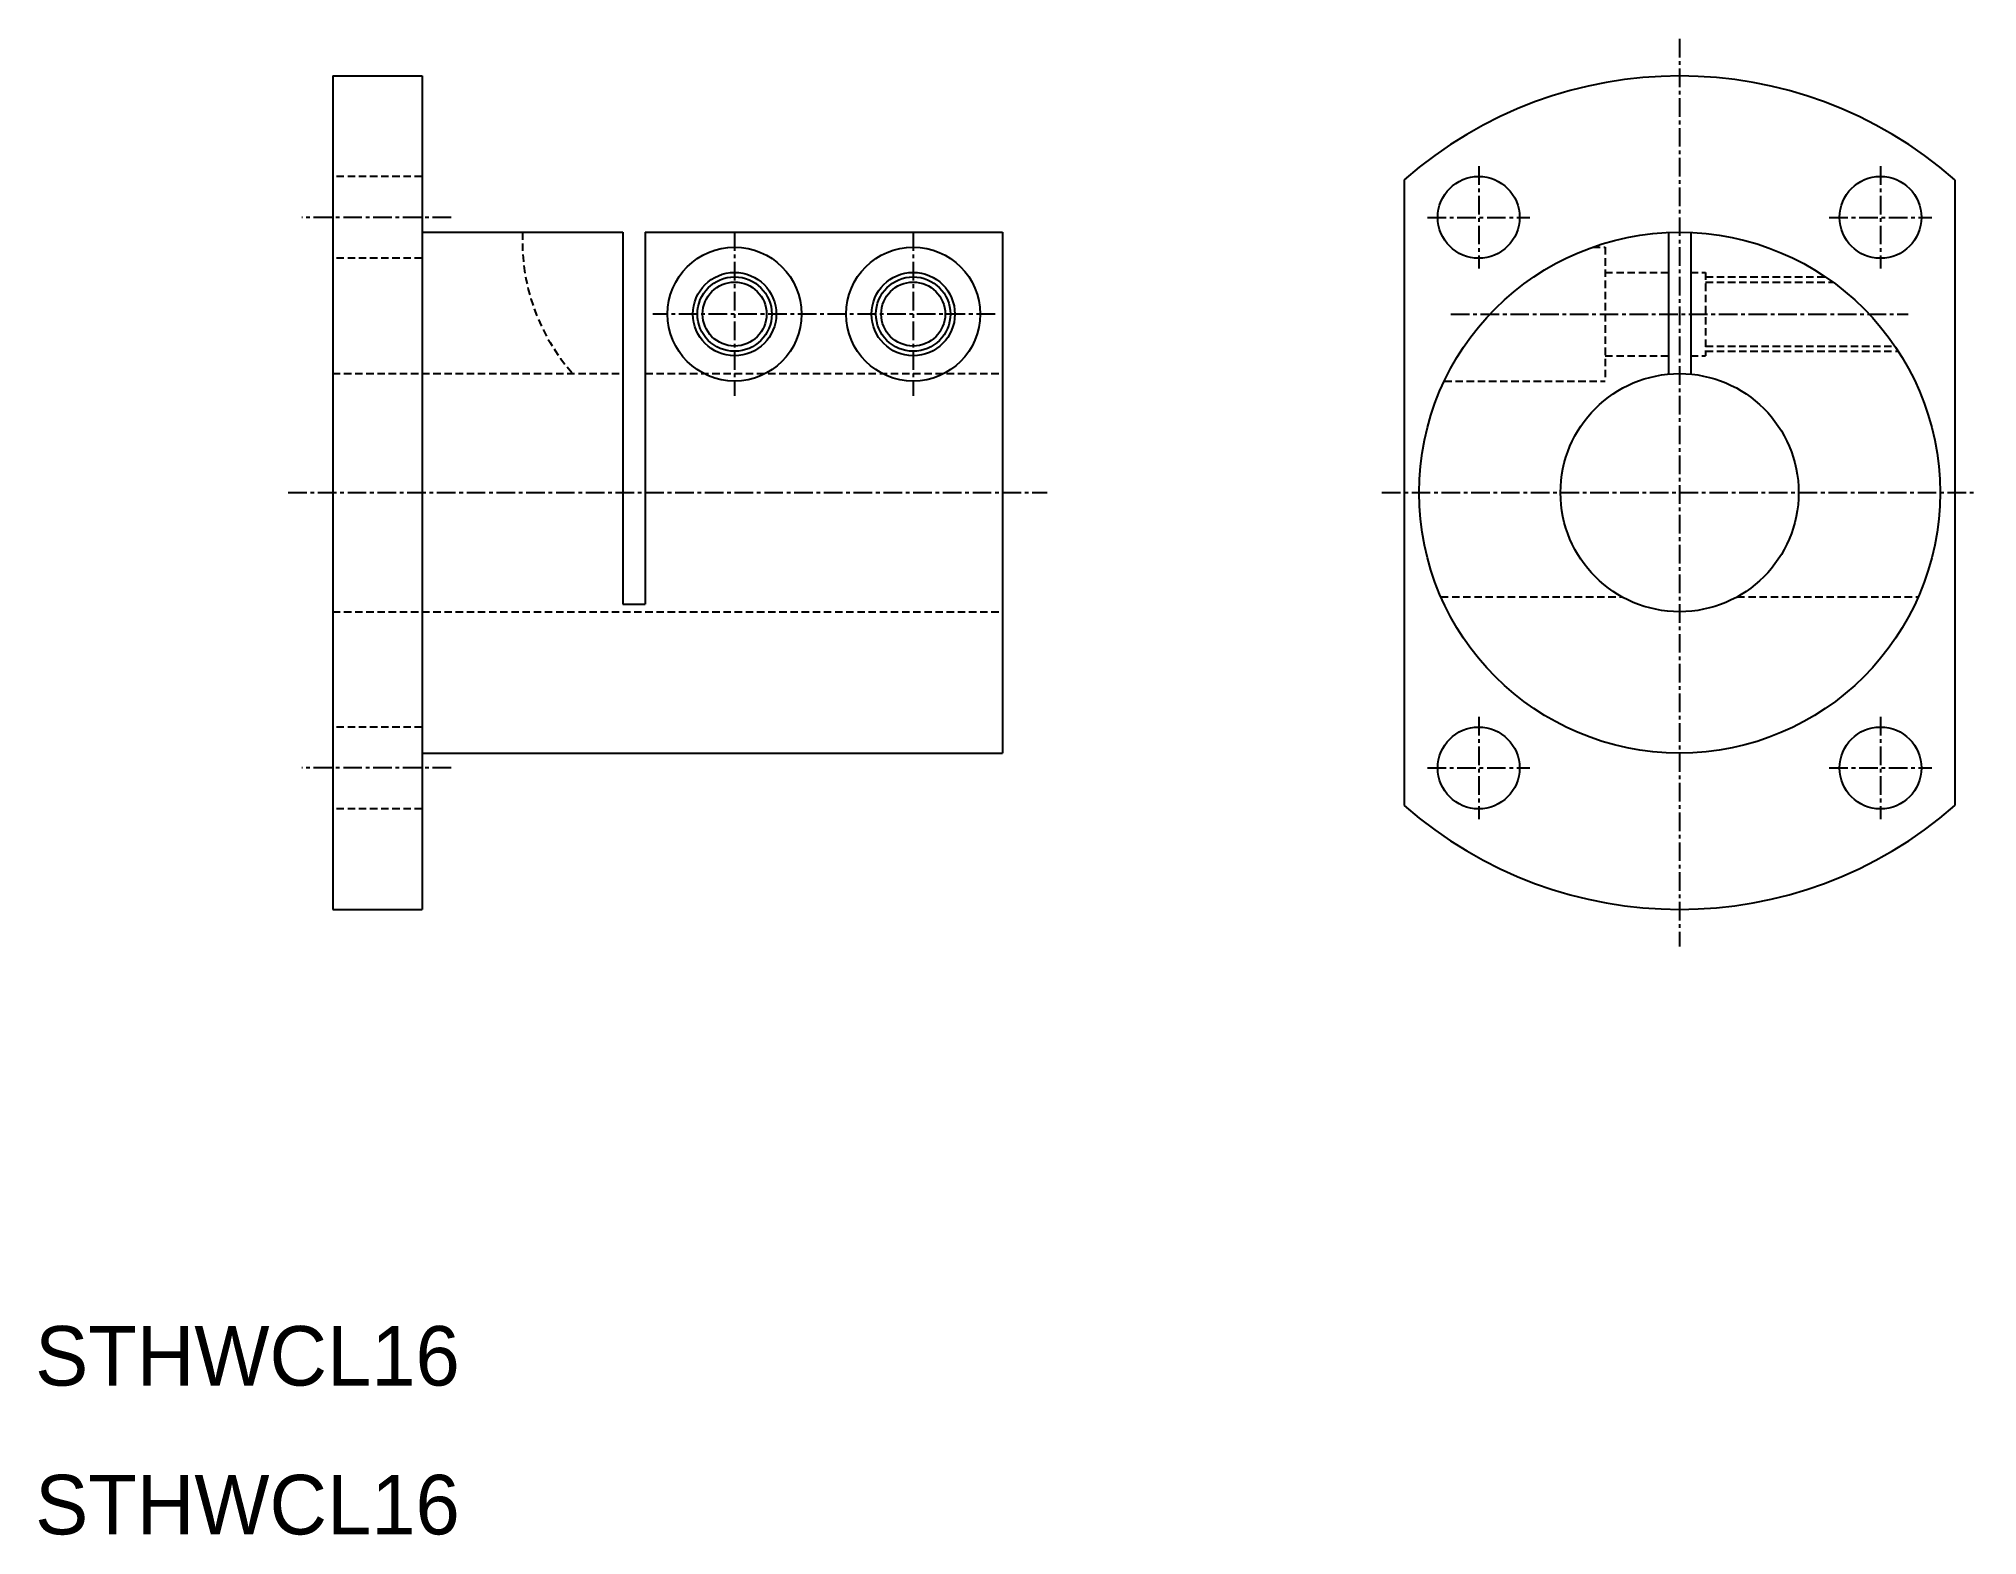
# Model space of a CAD drawing. Extents: x 10 to 140, y 10 to 110.
import ezdxf

# ---------------------------------------------------------------- set-up
doc = ezdxf.new("R2010")
doc.units = 0
doc.linetypes.add('CENTER', pattern=[2, 1.25, -0.25, 0.25, -0.25])
doc.linetypes.add('DASHED', pattern=[0.75, 0.5, -0.25])
doc.layers.get('0').update_dxf_attribs({"linetype": 'CONTINUOUS'})
doc.layers.add('CENTER', color=1, linetype='CENTER')

msp = doc.modelspace()

# ---------------------------------------------------------------- linework, layer by layer
at = {"color": 7, "linetype": 'CONTINUOUS'}
for p, q in [((30, 108), (30, 52)), ((30, 108), (36, 108)), ((36, 108), (36, 52)), ((102, 101.02), (102, 58.98)), ((139, 101.02), (139, 58.98)), ((36, 97.5), (49.5, 97.5)), ((49.5, 97.5), (49.5, 72.5)), ((51, 97.5), (75, 97.5)), ((51, 97.5), (51, 72.5)), ((75, 97.5), (75, 62.5)), ((119.75, 97.48), (119.75, 87.96)), ((121.25, 97.48), (121.25, 87.96)), ((49.5, 72.5), (51, 72.5)), ((36, 62.5), (75, 62.5)), ((30, 52), (36, 52))]:
    msp.add_line(p, q, dxfattribs=at)
at = {"color": 3, "linetype": 'DASHED'}
for p, q in [((36, 101.25), (30, 101.25)), ((114.67, 96.5), (115.5, 96.5)), ((115.5, 96.5), (115.5, 87.5)), ((36, 95.75), (30, 95.75)), ((115.5, 94.8), (119.75, 94.8)), ((121.25, 94.8), (122.25, 94.8)), ((122.25, 94.8), (122.25, 89.2)), ((122.25, 94.5), (130.3, 94.5)), ((122.25, 94.15), (130.8, 94.15)), ((115.5, 89.2), (119.75, 89.2)), ((121.25, 89.2), (122.25, 89.2)), ((122.25, 89.85), (134.96, 89.85)), ((122.25, 89.5), (135.2, 89.5)), ((30, 88), (49.5, 88)), ((51, 88), (75, 88)), ((104.69, 87.5), (115.5, 87.5)), ((104.46, 73), (116.63, 73)), ((124.37, 73), (136.54, 73)), ((30, 72), (75, 72)), ((36, 64.25), (30, 64.25)), ((36, 58.75), (30, 58.75))]:
    msp.add_line(p, q, dxfattribs=at)
at = {"color": 7, "linetype": 'CONTINUOUS'}
for centre, radius in [((107, 98.5), 2.75), ((134, 98.5), 2.75), ((57, 92), 4.5), ((69, 92), 4.5), ((120.5, 80), 17.5), ((57, 92), 2.8), ((57, 92), 2.15), ((69, 92), 2.8), ((69, 92), 2.15), ((120.5, 80), 8), ((107, 61.5), 2.75), ((134, 61.5), 2.75)]:
    msp.add_circle(centre, radius, dxfattribs=at)
at = {"color": 3, "linetype": 'CONTINUOUS'}
for centre in [(57, 92), (69, 92)]:
    msp.add_circle(centre, 2.5, dxfattribs=at)
at = {"color": 7, "linetype": 'CONTINUOUS'}
for start, end in [(48.6456, 131.3544), (228.6456, 311.3544)]:
    msp.add_arc((120.5, 80), 28, start, end, dxfattribs=at)
at = {"color": 3, "linetype": 'DASHED'}
msp.add_arc((56.07, 96.88), 13.33, 177.3392, 221.7773, dxfattribs=at)
at = {"layer": 'CENTER', "color": 1, "linetype": 'CENTER'}
for p, q in [((120.5, 110.5), (120.5, 49.5)), ((107, 101.94), (107, 95.06)), ((134, 101.94), (134, 95.06)), ((37.96, 98.5), (27.93, 98.5)), ((103.56, 98.5), (110.44, 98.5)), ((130.56, 98.5), (137.44, 98.5)), ((57, 97.5), (57, 86.5)), ((69, 97.5), (69, 86.5)), ((74.5, 92), (51.5, 92)), ((105.13, 92), (135.87, 92)), ((27, 80), (78, 80)), ((100.5, 80), (140.5, 80)), ((107, 64.94), (107, 58.06)), ((134, 64.94), (134, 58.06)), ((37.96, 61.5), (27.93, 61.5)), ((103.56, 61.5), (110.44, 61.5)), ((130.56, 61.5), (137.44, 61.5))]:
    msp.add_line(p, q, dxfattribs=at)

# ---------------------------------------------------------------- texts
at = {"color": 7, "linetype": 'CONTINUOUS'}
for p in [(10, 20), (10, 10)]:
    msp.add_text('STHWCL16', height=4, dxfattribs=at).set_placement(p)

doc.saveas('drawing.dxf')
